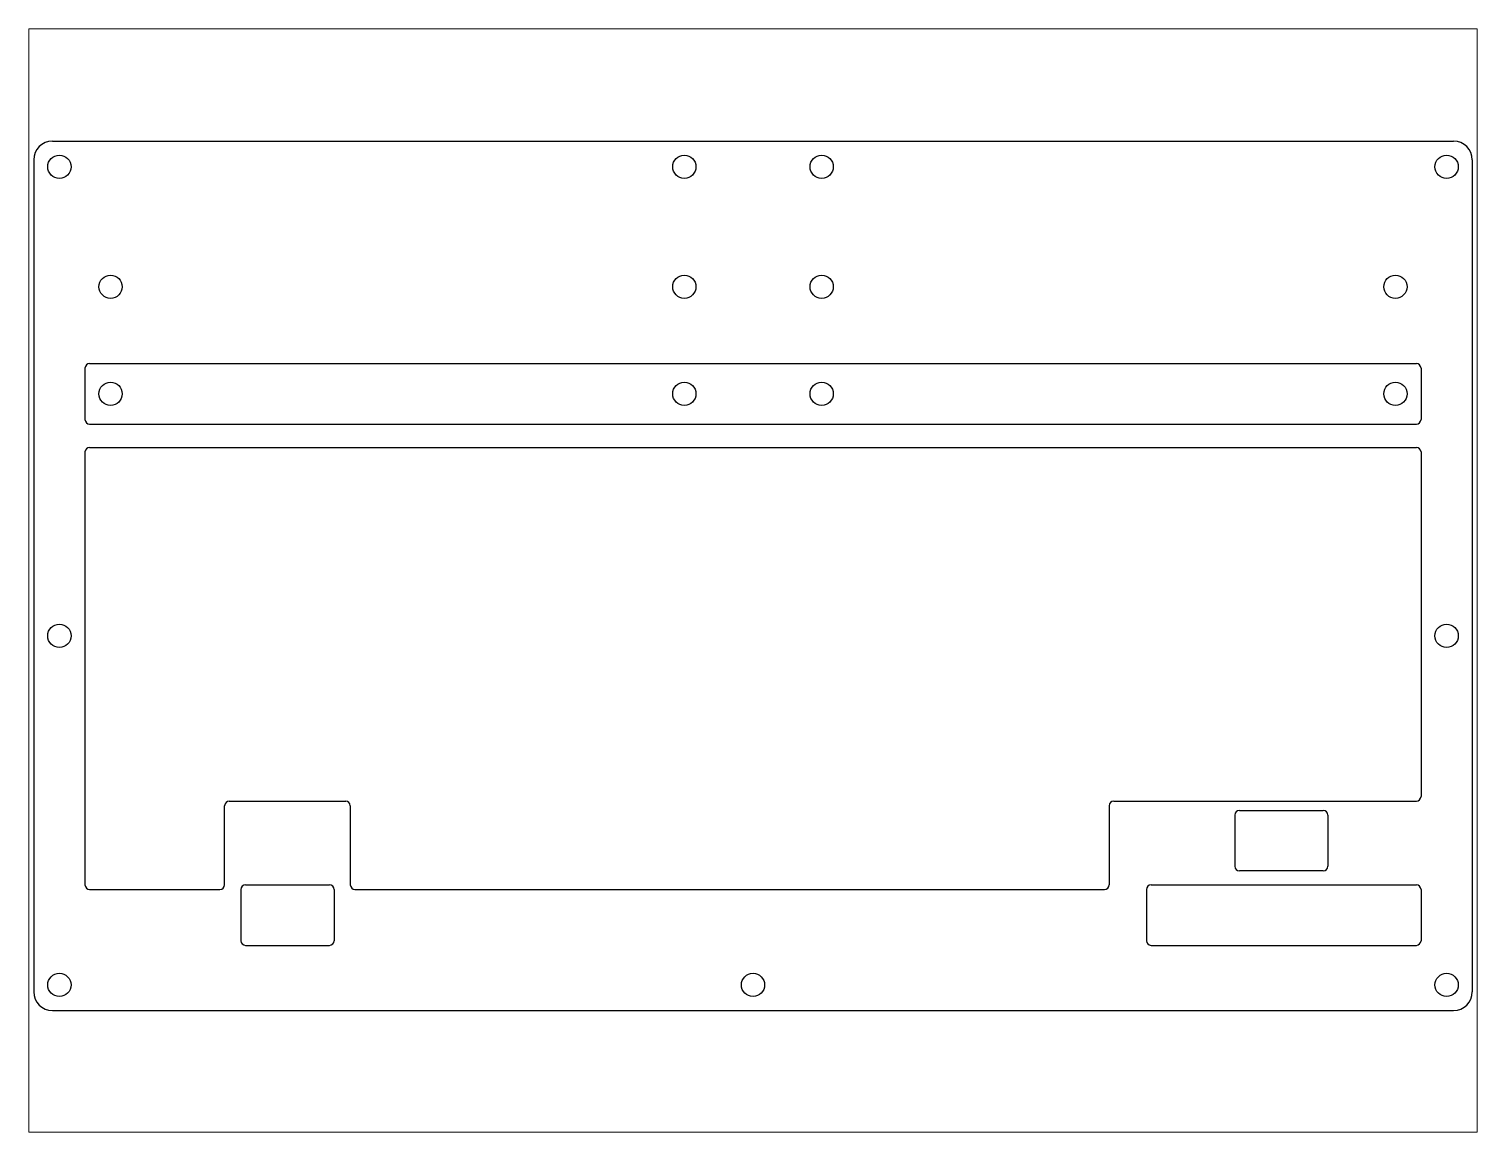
# Paper-space layout 'Layout1' of a CAD drawing. Extents: x 1.05 to 9.45, y 0.8 to 7.2.
# The model-space entities are those that its viewports show. They can reach past a viewport. Long polylines and large blocks are cut down to what shows.
import ezdxf

# ---------------------------------------------------------------- set-up
doc = ezdxf.new("R2010")
doc.units = 0
doc.header["$MEASUREMENT"] = 0
doc.layers.get('0').update_dxf_attribs({"linetype": 'CONTINUOUS'})
doc.layers.add('Top', color=7, linetype='CONTINUOUS')

msp = doc.modelspace()

# ---------------------------------------------------------------- linework, layer by layer
at = {"linetype": 'Continuous'}
for centre in [(-43.5, 144.28), (90.75, 144.28), (120.25, 144.28), (254.5, 144.28), (-32.5, 118.5), (90.75, 118.5), (120.25, 118.5), (243.5, 118.5), (-32.5, 95.5), (90.75, 95.5), (120.25, 95.5), (243.5, 95.5), (-43.5, 43.5), (254.5, 43.5), (-43.5, -31.5), (105.5, -31.5), (254.5, -31.5)]:
    msp.add_circle(centre, 2.5, dxfattribs=at)
at = {"layer": 'Top', "color": 0}
for points in [[(-45, 149.78), (256, 149.78)], [(-49, 145.78), (-49, -33)], [(260, 145.78), (260, -33)], [(-38, 101), (-38, 90)], [(-37, 102), (248, 102)], [(249, 101), (249, 90)], [(-37, 89), (248, 89)], [(-37, 84), (248, 84)], [(-38, 83), (-38, -10)], [(249, 83), (249, 9)], [(-8, -10), (-8, 7)], [(-7, 8), (18, 8)], [(19, 7), (19, -10)], [(182, 7), (182, -10)], [(183, 8), (248, 8)], [(209, 5), (209, -6)], [(210, 6), (228, 6)], [(229, 5), (229, -6)], [(228, -7), (210, -7)], [(-37, -11), (-9, -11)], [(-4.5, -11), (-4.5, -22)], [(-3.5, -10), (14.5, -10)], [(15.5, -11), (15.5, -22)], [(20, -11), (181, -11)], [(190, -11), (190, -22)], [(191, -10), (248, -10)], [(249, -11), (249, -22)], [(-3.5, -23), (14.5, -23)], [(191, -23), (248, -23)], [(-45, -37), (256, -37)]]:
    msp.add_lwpolyline(points, dxfattribs=at)
for centre, radius, start, end in [((-45, 145.78), 4, 90, 180), ((256, 145.78), 4, 0, 90), ((-37, 101), 1, 90, 180), ((248, 101), 1, 0, 90), ((-37, 90), 1, 180, 270), ((248, 90), 1, 270, 0), ((-37, 83), 1, 90, 180), ((248, 83), 1, 0, 90), ((-7, 7), 1, 90, 180), ((18, 7), 1, 0, 90), ((183, 7), 1, 90, 180), ((248, 9), 1, 270, 0), ((210, 5), 1, 90, 180), ((228, 5), 1, 0, 90), ((210, -6), 1, 180, 270), ((228, -6), 1, 270, 0), ((-37, -10), 1, 180, 270), ((-9, -10), 1, 270, 0), ((-3.5, -11), 1, 90, 180), ((14.5, -11), 1, 0, 90), ((20, -10), 1, 180, 270), ((181, -10), 1, 270, 0), ((191, -11), 1, 90, 180), ((248, -11), 1, 0, 90), ((-3.5, -22), 1, 180, 270), ((14.5, -22), 1, 270, 0), ((191, -22), 1, 180, 270), ((248, -22), 1, 270, 0), ((-45, -33), 4, 180, 270), ((256, -33), 4, 270, 0)]:
    msp.add_arc(centre, radius, start, end, dxfattribs=at)

psp = doc.layouts.get("Layout1")

# ---------------------------------------------------------------- viewports
at = {"layer": '0', "linetype": 'Continuous'}
psp.add_viewport(center=(5.25, 4), size=(8.4, 6.4), view_center_point=(105.5, 55.3893), view_height=237.00686, dxfattribs=at)

doc.saveas('drawing.dxf')
